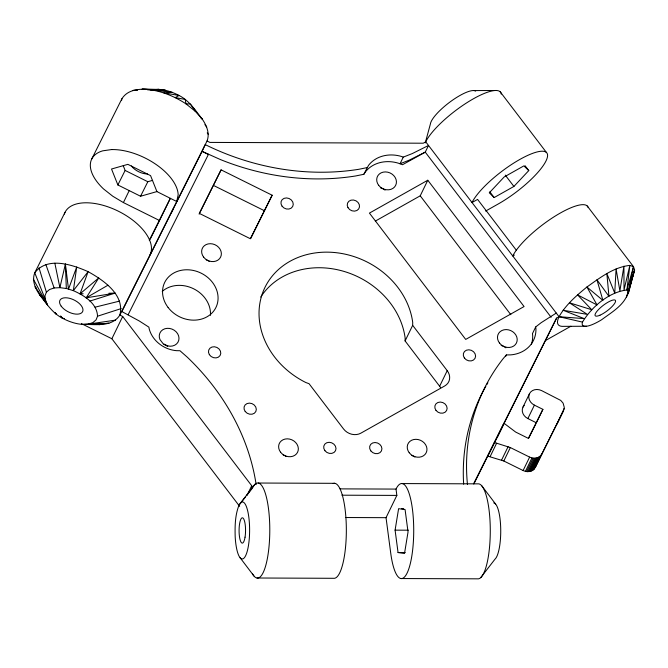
<?xml version="1.0" encoding="UTF-8"?>
<svg xmlns="http://www.w3.org/2000/svg" width="668" height="668" viewBox="0 0 668 668"><rect width="100%" height="100%" fill="white"/><g stroke="black" fill="none" stroke-linecap="round" stroke-linejoin="round"><path stroke-width="1" d="M440.521 387.565A12.675 10.813 25.9 0 0 439.636 386.254L405.1 340.939L405.134 337.975A79.2 67.602 25.9 0 0 342.96 271.108A79.2 67.602 25.9 0 0 260.737 297.051M412.674 325.349L412.707 322.385A79.2 67.602 25.9 0 0 289.854 261.372A79.2 67.602 25.9 0 0 305.877 382.547L309.05 383.699L343.586 429.006A12.675 10.813 25.9 0 0 360.862 433.165L444.746 385.937A12.675 10.813 25.9 0 0 447.209 370.656L412.674 325.349L405.1 340.939M529.507 393.652A9.502 8.108 25.9 0 0 534.392 405.134L542.9 409.359L528.371 438.375L515.638 432.046L504.048 423.278L487.799 456.135L503.814 460.995L523.102 470.531C527.135 472.66 533.031 471.858 535.243 467.508L563.558 410.561L564.301 407.463L563.107 403.155L560.753 400.424L541.656 390.63A9.502 8.108 25.9 0 0 529.507 393.652L522.994 407.088M395.089 530.15L398.604 508.674L405.084 509.575L408.039 531.962L404.524 553.446L398.053 552.536L395.089 530.15L408.365 530.2M91.675 159.126L121.927 98.722C129.751 86.364 146.584 89.579 158.934 89.378C166.015 89.871 172.795 92.192 179.057 95.474C189.244 100.592 195.382 110.395 202.22 119.063C206.537 125.425 210.078 133.341 207.038 140.998L119.864 315.062C111.982 327.537 94.99 324.155 82.565 324.439C75.467 323.888 68.687 321.525 62.433 318.202C52.371 313.067 46.317 303.347 39.571 294.738C35.245 288.367 31.713 280.451 34.753 272.794L65.013 212.357M121.534 100.576L121.927 98.722M36.414 288.334L35.045 286.764L47.453 304.842L34.753 272.794C47.445 256.261 72.244 264.62 88.118 271.667C103.44 280.142 125.025 294.813 119.864 315.062L122.687 316.482L251.711 485.745L252.078 488.542L246.467 495.714M587.222 205.969L633.514 266.699L628.321 291.398C625.524 304.508 611.746 312.19 601.676 319.705A28.507 7.565 -37.3 0 1 582.471 322.11L559.049 316.716L425.733 141.816L423.261 143.211L209.877 142.409L207.038 140.998M106.663 323.279L108.75 323.387L82.565 324.439L88.335 324.13L92.935 322.577L96.1 319.83L97.536 316.206C97.06 303.239 83.976 295.365 73.346 290.647L76.737 266.95L68.495 289.144L65.389 264.077L59.895 287.666L54.133 287.975L49.524 289.52L46.401 292.192L44.973 295.815L45.324 300.124M425.274 142.894L430.392 123.997A28.507 7.565 -37.3 0 1 450.825 101.386A28.507 7.565 -37.3 0 1 475.649 91.082M633.514 266.699L626.918 289.987L628.321 291.398L634.6 269.989L633.514 266.699L629.866 265.396C613.55 267.15 599.906 277.821 586.913 287.015C576.409 295.615 565.796 304.742 559.049 316.716L556.578 318.11L473.604 483.782M626.434 297.444L628.454 290.622M629.607 286.731L630.467 283.808M631.043 281.863L632.771 276.018M557.037 423.996L564.21 408.54M238.985 505.275C235.019 515.253 234.894 526.259 235.186 536.847A28.507 7.29 -89.8 0 0 244.471 557.588A28.507 7.29 -89.8 0 0 249.072 519.345A28.507 7.29 -89.8 0 0 238.985 505.275L245.223 497.309M83.158 293.761L80.076 293.82L88.118 271.667L73.346 290.647L66.483 288.518L59.895 287.666L54.859 263.242M150.2 239.194L159.552 220.532L123.405 202.579L129.216 190.605L117.869 184.961L111.523 169.012L127.872 164.353L150.567 175.626L156.913 191.582L176.736 201.519L178.164 194.864A47.52 24.758 26.6 0 0 111.781 149.574M159.552 220.532L170.332 198.338L149.298 240.321M239.637 506.352L111.873 338.751L122.687 316.482M199.139 214.144L221.083 169.856L272.152 195.215L250.667 238.585M363.843 174.29L368.519 165.388A32.323 27.588 25.9 0 1 401.693 156.529L403.272 157.114L412.298 153.573L428.505 145.465L425.265 152.145L402.537 164.72L398.445 163.209A32.323 27.588 25.9 0 0 365.271 172.077L363.843 174.29L355.568 175.976A232.013 198.037 25.9 0 1 220.356 159.535L202.095 151.352L121.801 311.68M403.272 157.114L400.04 163.76L409.066 160.22L425.265 152.145L551.133 317.275M247.202 495.021L251.711 485.745M375.324 221.1L420.222 195.824L427.787 180.235L524.071 306.545L465.705 339.419L369.421 213.1L427.787 180.235M439.636 386.254L447.209 370.665M396.015 489.085A47.52 12.149 -89.8 0 1 412.381 508.791A47.52 12.149 -89.8 0 1 407.113 573.035A47.52 12.149 -89.8 0 1 390.755 553.329L386.037 517.675L396.85 495.405L396.015 489.085L340.045 488.876M505.576 356.595L506.386 354.925L510.753 354.875A32.841 28.031 25.9 0 0 535.945 329.14L535.719 326.919L541.197 322.661L556.269 313.075M535.719 326.919L532.471 333.599L532.697 335.82A32.841 28.031 25.9 0 1 531.369 344.329M497.535 436.705L504.048 423.278M473.904 483.874L556.578 318.11M490.128 456.636L496.641 443.201L510.327 447.56L529.624 457.104C533.657 459.225 539.552 458.423 541.765 454.073L563.558 410.561M501.576 460.11L508.097 446.675M503.814 460.995L510.327 447.56M542.9 409.359L536.387 422.794L527.87 418.569L534.392 405.134M523.102 470.531L529.624 457.104M525.432 471.383L531.945 457.947M526.635 471.6L533.156 458.165M527.845 471.675L534.367 458.24M529.039 471.608L535.552 458.173M530.183 471.399L536.705 457.964M531.277 471.049L537.79 457.613M532.287 470.573L538.809 457.137M533.206 469.963L539.727 456.528M534.016 469.245L540.537 455.81M535.243 467.508L541.765 454.073M582.471 322.11C591.681 306.879 608.857 292.066 626.918 289.987L629.866 265.396L624.037 289.803L623.92 266.173L619.887 290.864L616.08 268.979L614.744 293.093L606.87 273.613L608.949 296.341L596.925 279.758L602.912 300.391L586.913 287.015L597.042 304.95L577.536 294.864L591.731 309.727L569.412 302.788L587.347 314.386L563.107 310.244L584.191 318.611L559.049 316.716A47.52 12.6 -37.3 0 0 562.239 326.36L586.587 326.243M171.359 212.8L173.605 208.249M117.869 184.961L125.125 170.449L123.263 165.756M129.216 190.605L140.556 196.25L147.82 181.729L152.63 180.36M128.106 314.787L208.516 154.224M221.083 169.856L199.289 213.368L250.358 238.735L272.152 195.215M528.664 438.208L535.928 423.704M89.863 301.084L115.046 293.135L86.197 297.819L98.764 277.896L80.076 293.82M240.781 502.678L255.067 484.208M480.684 577.653L495.013 559.149A28.507 7.29 -89.8 0 0 500.708 528.538A28.507 7.29 -89.8 0 0 493.761 502.904M506.386 354.925L503.204 358.591A233.633 199.423 25.9 0 0 467.458 484.417M528.764 170.599L523.896 165.864L504.156 176.978L489.293 192.827L494.17 197.553L513.901 186.439L528.764 170.599L525.065 165.739M86.197 297.819L107.949 285.219M485.644 211.063L498.211 203.982A47.52 12.6 -37.3 0 0 546.04 160.871A47.52 12.6 -37.3 0 0 519.846 159.435A47.52 12.6 -37.3 0 0 472.017 202.546L477.595 199.406L516.447 250.383M514.352 255.093L512.757 255.986A47.52 12.6 -37.3 0 1 553.154 217.376A47.52 12.6 -37.3 0 1 588.09 207.372M545.764 340.379L570.889 326.234M97.536 316.206L121.209 308.583M140.556 196.25L156.913 191.582M95.056 307.18L119.572 301.101M367.091 167.61L358.808 169.296A232.013 198.037 25.9 0 1 205.226 144.614L202.095 151.352L208.383 154.492M115.614 320.114L88.335 324.13L108.75 323.387M111.815 149.515L102.78 150.826A47.52 24.758 26.6 0 0 103.59 188.986L112.8 196.25L123.405 202.579M137.174 90.255L133.032 90.422L137.065 90.289M147.536 89.838L158.934 89.378L150.183 89.846M108.876 293.252L115.046 293.135M474.163 90.581L496.558 90.497M258.232 483.031L334.793 483.323M402.169 483.574L478.731 483.857A47.52 12.149 -89.8 0 1 490.27 533.047A47.52 12.149 -89.8 0 1 477.528 578.83L400.967 578.546M341.916 495.197L396.85 495.405M401.668 508.682L403.714 508.69M345.615 517.525L386.037 517.675M398.053 552.536L405.2 552.561M257.03 578.004L333.591 578.296A47.52 12.149 -89.8 0 0 346.341 529.398A47.52 12.149 -89.8 0 0 333.207 483.507M95.908 324.331L99.749 324.623L97.728 324.272M61.064 316.632L62.433 318.202L64.445 318.553M494.32 442.709L496.641 443.201M213.509 185.437L264.578 210.804M125.125 170.449L147.82 181.729M81.304 323.571L111.873 338.751M121.659 311.463L139.395 321.049L148.897 327.153L149.181 328.806A27.922 23.831 25.9 0 0 176.394 350.667L179.959 350.733L187.224 357.129A229.7 196.066 25.9 0 1 256.145 484.601M200.759 117.668L202.22 119.063L195.123 111.147L190.38 103.983L185.938 103.824C172.878 95.307 157.782 89.362 142.033 89.17L165.447 90.263L152.563 90.005L172.311 92.343L163.911 92.877L179.057 95.474L175.292 97.595L185.22 99.44L185.938 103.824L195.123 111.147L194.188 108.775L195.064 110.663M42.151 297.611L39.571 294.738L44.255 300.183M54.968 312.641L56.304 314.202L55.018 312.666M60.638 315.956L62.433 318.202M204.917 124.64L206.746 127.029M500.198 91.8L546.482 152.529M505.258 175.099L513.901 186.439M489.844 191.883L494.17 197.553M420.222 195.824L510.836 314.703M481.853 485.92L495.639 504.098M240.088 557.722L253.907 575.95M207.23 132.849L208.383 134.51M33.4 279.282L47.453 304.842M45.858 264.495L54.133 287.975M38.995 267.751L46.401 292.192M66.324 288.501L65.389 264.077M64.328 214.077A47.52 24.758 26.6 0 1 116.858 210.478A47.52 24.758 26.6 0 1 150.091 254.7M252.554 487.615A47.52 12.149 -89.8 0 1 269.788 530.141A47.52 12.149 -89.8 0 1 252.429 573.737M425.733 141.816A47.52 12.6 -37.3 0 1 467.383 102.396A47.52 12.6 -37.3 0 1 501.259 94.096M147.469 173.947A12.675 6.605 26.6 0 1 131.412 165.973M162.232 291.39A28.507 24.332 25.9 0 1 193.636 288.785A28.507 24.332 25.9 0 1 210.445 315.338M501.167 345.481A10.137 8.651 25.9 0 1 505.868 347.819M380.393 187.825A10.137 8.651 25.9 0 1 385.094 190.155M163.785 344.454A10.137 8.651 25.9 0 1 167.643 346.55M206.17 259.835A10.137 8.651 25.9 0 1 209.326 261.405M283.149 454.975A10.137 8.651 25.9 0 1 286.305 456.536M411.772 455.451A10.137 8.651 25.9 0 1 414.928 457.021M527.87 418.569A9.502 8.108 25.9 0 1 524.221 405.351M463.65 484.191A233.633 199.423 25.9 0 1 485.836 386.288M486.847 384.534A233.633 199.423 25.9 0 1 487.882 382.797M633.064 275.041L628.154 293.937L634.6 269.989L633.064 275.041M167.726 345.907L163.025 343.569L159.961 339.553A10.137 8.651 25.9 0 1 167.083 328.339A10.137 8.651 25.9 0 1 178.991 338.083A10.137 8.651 25.9 0 1 167.726 345.907M245.039 537.189A12.675 3.24 -89.8 0 0 242.476 517.8A12.675 3.24 -89.8 0 0 239.436 536.404A12.675 3.24 -89.8 0 0 245.039 537.189M61.205 306.186A12.675 6.605 26.6 0 0 81.479 312.958A12.675 6.605 26.6 0 0 71.125 298.771A12.675 6.605 26.6 0 0 61.205 306.186M599.973 315.204A12.675 3.357 -37.3 0 0 615.587 301.118A12.675 3.357 -37.3 0 0 600.373 307.756A12.675 3.357 -37.3 0 0 599.973 315.204M168.102 307.464A28.507 24.332 25.9 0 0 215.847 307.639A28.507 24.332 25.9 0 0 186.982 269.772A28.507 24.332 25.9 0 0 168.102 307.464M499.447 342.976A10.137 8.651 25.9 0 0 516.422 343.043A10.137 8.651 25.9 0 0 506.16 329.583A10.137 8.651 25.9 0 0 499.447 342.976M347.978 207.631A6.338 5.411 25.9 0 0 358.658 209.017A6.338 5.411 25.9 0 0 353.497 200.016A6.338 5.411 25.9 0 0 347.978 207.631M282.055 206.17A6.338 5.411 25.9 0 0 292.693 206.495A6.338 5.411 25.9 0 0 286.539 197.937A6.338 5.411 25.9 0 0 282.055 206.17M209.36 354.641A6.338 5.411 25.9 0 0 220.039 355.61A6.338 5.411 25.9 0 0 214.47 346.767A6.338 5.411 25.9 0 0 209.36 354.641M245.214 411.488A6.338 5.411 25.9 0 0 255.827 411.53A6.338 5.411 25.9 0 0 249.414 403.113A6.338 5.411 25.9 0 0 245.214 411.488M435.995 410.386A6.338 5.411 25.9 0 0 446.616 410.503A6.338 5.411 25.9 0 0 440.27 402.053A6.338 5.411 25.9 0 0 435.995 410.386M464.385 358.015A6.338 5.411 25.9 0 0 475.031 358.34A6.338 5.411 25.9 0 0 468.869 349.79A6.338 5.411 25.9 0 0 464.385 358.015M378.672 185.32A10.137 8.651 25.9 0 0 395.648 185.387A10.137 8.651 25.9 0 0 385.386 171.918A10.137 8.651 25.9 0 0 378.672 185.32M203.606 257.096A10.137 8.651 25.9 0 0 220.582 257.155A10.137 8.651 25.9 0 0 210.32 243.695A10.137 8.651 25.9 0 0 203.606 257.096M370.824 450.892A6.338 5.411 25.9 0 0 381.436 450.933A6.338 5.411 25.9 0 0 375.024 442.517A6.338 5.411 25.9 0 0 370.824 450.892M280.585 452.228A10.137 8.651 25.9 0 0 297.561 452.294A10.137 8.651 25.9 0 0 287.298 438.834A10.137 8.651 25.9 0 0 280.585 452.228M409.208 452.712A10.137 8.651 25.9 0 0 426.184 452.779A10.137 8.651 25.9 0 0 415.922 439.31A10.137 8.651 25.9 0 0 409.208 452.712M324.907 450.675A6.338 5.411 25.9 0 0 335.52 450.716A6.338 5.411 25.9 0 0 329.107 442.3A6.338 5.411 25.9 0 0 324.907 450.675"/></g></svg>
